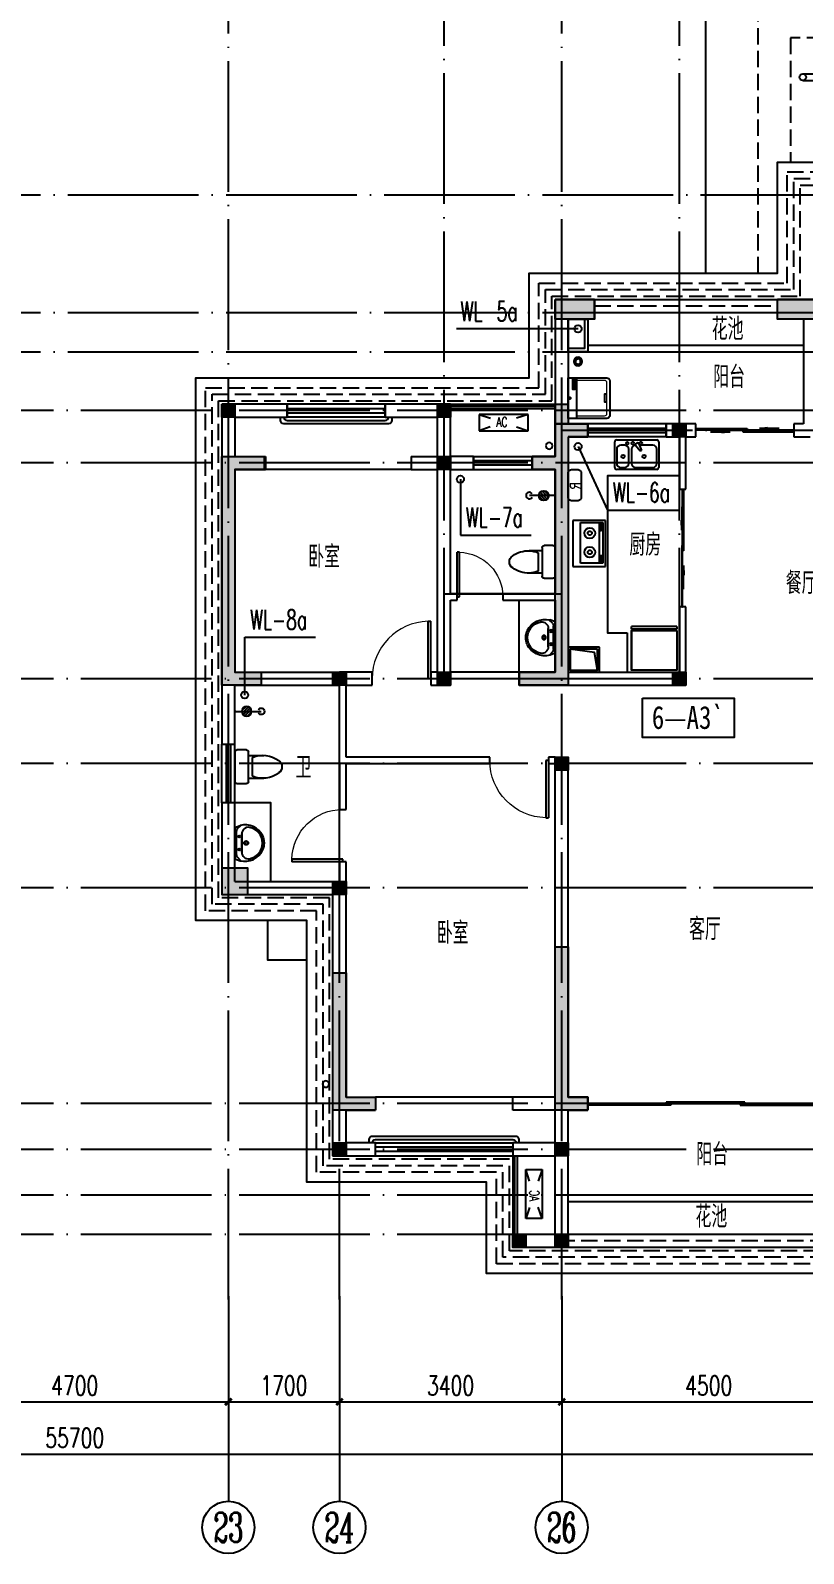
# Model space of a CAD drawing. Extents: x -287580 to -53108, y -522338 to -82629.
# Drawn here: x -227036 to -215209, y -416465 to -393171 of the extents above; entities that cross this region are included whole.
import ezdxf
from ezdxf.enums import TextEntityAlignment as Align

# ---------------------------------------------------------------- set-up
doc = ezdxf.new("R2010")
doc.units = 0
doc.header["$LTSCALE"] = 1000
doc.header["$MEASUREMENT"] = 0
doc.linetypes.add('DASH', pattern=[0.35, 0.25, -0.1])
doc.linetypes.add('DOTE', pattern=[2.42, 2, -0.2, 0.02, -0.2])
for name, color, linetype in [('AXIS', 3, 'Continuous'), ('AXIS_TEXT', 7, 'Continuous'), ('DIM_污水', 3, 'Continuous'), ('DOTE', 99, 'Continuous'), ('EQUIP_地漏', 7, 'Continuous'), ('kan', 146, 'Continuous'), ('KTIAO', 124, 'Continuous'), ('PUB_TEXT', 7, 'Continuous'), ('VPIPE-污水', 2, 'Continuous'), ('WALL', 9, 'Continuous'), ('WINDOW', 99, 'Continuous'), ('填充', 8, 'Continuous'), ('家具', 187, 'Continuous'), ('屋面', 139, 'Continuous'), ('平面看线', 144, 'Continuous'), ('文字2', 7, 'Continuous'), ('栏杆', 169, 'Continuous'), ('给排水标注', 4, 'Continuous'), ('表格', 157, 'Continuous'), ('面层', 215, 'Continuous')]:
    doc.layers.add(name, color=color, linetype=linetype)
doc.layers.add('RENDERING', color=125, linetype='Continuous', lineweight=13)
doc.layers.add('洁、厨具', color=8, linetype='Continuous', lineweight=9)
doc.styles.add('-宋体', font='', dxfattribs={"width": 0.8})
doc.styles.add('_ROMANC', font='romanc__.ttf', dxfattribs={"width": 0.700005})
doc.styles.add('_SIMPLEX', font='SIMPLEX.shx', dxfattribs={"width": 0.75})
doc.styles.add('_TCH_AXIS', font='COMPLEX', dxfattribs={"bigfont": 'GBCBIG'})
doc.styles.add('_TCH_DIM_T3', font='SIMPLEX', dxfattribs={"width": 0.705882, "bigfont": 'GBCBIG'})
doc.styles.add('_TWT_SERIAL', font='COMPLEX', dxfattribs={"width": 0.8, "height": 3, "bigfont": 'HZTXT'})
doc.styles.add('COMPLEX', font='COMPLEX')
doc.styles.add('DIM_FONT', font='simplex_.ttf', dxfattribs={"width": 0.7, "bigfont": 'GBCBIG'})
doc.styles.get("Standard").update_dxf_attribs({"font": 'gbenor.shx', "bigfont": 'gbcbig.shx'})
doc.styles.get('-宋体').set_extended_font_data('SimSun')
doc.dimstyles.new('_TCH_ARCH&&100', dxfattribs={"dimtxt": 297.5, "dimasz": 100, "dimexe": 250, "dimexo": 300, "dimgap": 100, "dimtad": 1, "dimdec": 0, "dimzin": 0, "dimdsep": 46, "dimtxsty": '_TCH_DIM_T3', "dimblk": 'ARCHTICK', "dimcen": 0.09, "dimclrt": 7, "dimazin": 2, "dimtfac": 1, "dimtdec": 0, "dimtix": 1, "dimtmove": 2, "dimatfit": 3, "dimfxl": 0, "dimtolj": 1, "dimtzin": 0, "dimarcsym": 0})

# ---------------------------------------------------------------- blocks, each defined once
blk = doc.blocks.new('$TwtSys$00000327')
for p, q in [((-94, -9, 0), (9, 94, 0)), ((-9, -94, 0), (94, 9, 0)), ((12, 55, 0), (42, 84, 0)), ((40, 40, 0), (66, 66, 0)), ((55, 12, 0), (84, 42, 0)), ((-84, -42, 0), (-55, -12, 0)), ((-66, -66, 0), (-40, -40, 0)), ((-42, -84, 0), (-12, -55, 0))]:
    blk.add_line(p, q)
for radius in [94, 56.4]:
    blk.add_circle((0, 0, 0), radius)
blk = doc.blocks.new('aaaaaaffffffeeeee')
at = {"layer": 'DIM_污水'}
for p, q in [((-219065, -361662), (-220517, -361662)), ((-218659, -361662), (-219065, -361662)), ((-218659, -363462), (-218209, -364434, 0)), ((-220459, -363962), (-220459, -364816)), ((-218209, -364434, 0), (-217124, -364434, 0)), ((-220459, -364816), (-219374, -364816)), ((-223759, -367262), (-223759, -366379)), ((-223759, -366379), (-222674, -366379))]:
    blk.add_line(p, q, dxfattribs=at)
at = {"layer": 'VPIPE-污水'}
for centre in [(-218659, -361662), (-218659, -363462), (-220459, -363962), (-223759, -367262)]:
    blk.add_circle(centre, 55, dxfattribs=at)
at = {"layer": 'EQUIP_地漏', "xscale": 0.7, "yscale": -0.7, "zscale": 0.7, "rotation": 180}
blk.add_blockref('$TwtSys$00000327', (-218659, -362162), dxfattribs=at)
at = {"layer": 'DIM_污水', "color": 7, "style": '_TWT_SERIAL', "width": 0.64}
for s, p in [('WL-5a', (-220457, -361542)), ('WL-6a', (-218126, -364314, 0)), ('WL-7a', (-220376, -364696)), ('WL-8a', (-223676, -366259))]:
    blk.add_text(s, height=300, dxfattribs=at).set_placement(p)
blk = doc.blocks.new('ASDGFSDFGGDF')
at = {"layer": '家具'}
for p, q in [((695, -609), (695, 0)), ((695, -609), (695, 0)), ((0, -670), (0, -629)), ((0, -629), (28, -629)), ((0, -670), (695, -670)), ((28, -629), (28, -609)), ((695, -609), (666, -609)), ((666, -609), (666, -629)), ((666, -629), (695, -629)), ((695, -629), (695, -670))]:
    blk.add_line(p, q, dxfattribs=at)
for points in [[(0, -609), (0, 0), (695, 0), (695, -609)], [(666, -609), (28, -609), (28, -629), (666, -629)]]:
    blk.add_lwpolyline(points, close=True, dxfattribs=at)
blk = doc.blocks.new('sdfdsfgf')
at = {"layer": '家具'}
for points in [[(1414289, 21341), (1413809, 21341), (1413809, 20961), (1414289, 20961), (1414289, 21341)], [(1414259, 20991), (1414211, 21259), (1413839, 21311)]]:
    blk.add_lwpolyline(points, dxfattribs=at)
blk.add_lwpolyline([(1414259, 21311), (1413839, 21311), (1413839, 20991), (1414259, 20991)], close=True, dxfattribs=at)
blk = doc.blocks.new('A$C685A49D5')
at = {"layer": '家具'}
for p, q in [((0, 31), (0, 419)), ((31, 450), (644, 450)), ((31, 307), (31, 92)), ((153, 368), (92, 368)), ((215, 92), (215, 307)), ((256, 307), (256, 92)), ((390, 277), (320, 363)), ((340, 402), (325, 393)), ((369, 391), (408, 287)), ((583, 368), (377, 368)), ((408, 287), (390, 277)), ((644, 92), (644, 307)), ((675, 419), (675, 31)), ((644, 0), (31, 0)), ((92, 31), (153, 31)), ((317, 31), (583, 31))]:
    blk.add_line(p, q, dxfattribs=at)
for centre, radius in [((194, 399), 20.5), ((276, 399), 20.5), ((399, 399), 20.5), ((128, 199), 25.6), ((450, 199), 25.6)]:
    blk.add_circle(centre, radius, dxfattribs=at)
for centre, radius, start, end in [((31, 419), 30.7, 90, 180), ((92, 307), 61.4, 90, 180), ((153, 307), 61.4, 0, 90), ((317, 307), 61.4, 90, 180), ((335, 376), 20.5, 120, 219.4623), ((350, 384), 20.5, 20.5377, 120), ((583, 307), 61.4, 0, 90), ((644, 419), 30.7, 0, 90), ((31, 31), 30.7, 180, 270), ((92, 92), 61.4, 180, 270), ((153, 92), 61.4, 270, 0), ((317, 92), 61.4, 180, 270), ((583, 92), 61.4, 270, 0), ((644, 31), 30.7, 270, 0)]:
    blk.add_arc(centre, radius, start, end, dxfattribs=at)
at = {"layer": '家具', "style": 'DIM_FONT', "width": 0.8, "flags": 9}
for tag in ['YSIZE', 'XSIZE']:
    blk.add_attdef(tag, (338, 450), '', height=0.5, rotation=270, dxfattribs=at)
blk = doc.blocks.new('$plan$00001601')
at = {"layer": '家具'}
for p, q in [((-350, 16), (350, 16)), ((-350, -484), (-350, 16)), ((350, 16), (350, -484)), ((-323, -98), (-323, -440)), ((299, -98), (-323, -98)), ((299, -440), (299, -98)), ((-323, -384), (299, -384)), ((-323, -440), (299, -440)), ((-291, -407), (-291, -418)), ((-216, -416), (-280, -416)), ((-280, -416), (-280, -433)), ((-280, -433), (-216, -433)), ((-216, -433), (-216, -416)), ((-199, -408), (-199, -418)), ((182, -407), (182, -418)), ((193, -416), (193, -433)), ((257, -416), (193, -416)), ((193, -433), (257, -433)), ((257, -433), (257, -416)), ((274, -408), (274, -418)), ((350, -484), (-350, -484))]:
    blk.add_line(p, q, dxfattribs=at)
for points in [[(-199, -408, 0.259034), (-201, -404, 0.076276), (-213, -399, 0.036515), (-226, -397, 0.026615), (-245, -396, 0.026615), (-264, -397, 0.036515), (-277, -399, 0.076276), (-289, -404, 0.259034), (-291, -408, 0.078462), (-291, -409, 0.056762)], [(-199, -418, 0.259034), (-201, -415, 0.076276), (-213, -410, 0.036515), (-226, -407, 0.026615), (-245, -406, 0.026615), (-264, -407, 0.036515), (-277, -410, 0.076276), (-289, -415, 0.259034), (-291, -418, 0.259034), (-289, -422, 0.056762), (-280, -426, 0.036515)], [(-216, -427, 0.008736), (-213, -427, 0.076276), (-201, -422, 0.259034), (-199, -418, 0.259034)], [(274, -408, 0.259034), (272, -404, 0.076276), (260, -399, 0.036515), (247, -397, 0.026615), (228, -396, 0.026615), (209, -397, 0.036515), (196, -399, 0.076276), (184, -404, 0.259034), (182, -408, 0.078462), (182, -409, 0.056762)], [(274, -418, 0.259034), (272, -415, 0.076276), (260, -410, 0.036515), (247, -407, 0.026615), (228, -406, 0.026615), (209, -407, 0.036515), (196, -410, 0.076276), (184, -415, 0.259034), (182, -418, 0.259034), (184, -422, 0.056762), (193, -426, 0.036515)], [(257, -427, 0.008736), (260, -427, 0.076276), (272, -422, 0.259034), (274, -418, 0.259034)]]:
    blk.add_lwpolyline(points, format="xyb", dxfattribs=at)
for centre, radius, start, end in [((-158, -243), 82.5, 0.964, 0), ((-158, -243), 31.6, 0.6532, 0), ((134, -243), 82.5, 180, 179.036), ((134, -243), 31.6, 180, 179.3468)]:
    blk.add_arc(centre, radius, start, end, dxfattribs=at)
blk = doc.blocks.new('A$C3451006C')
blk.add_lwpolyline([(-50, 330), (-50, -30, 0.414214), (10, -90), (90, -90, 0.414214), (150, -30), (150, 330, 0.414214), (90, 390), (10, 390, 0.414214)], format="xyb", close=True)
at = {"style": '_SIMPLEX', "width": 0.8}
blk.add_text('R', height=150, rotation=270, dxfattribs=at).set_placement((-32, 144), align=Align.CENTER)
blk = doc.blocks.new('$plan$00001623')
at = {"layer": '家具', "linetype": 'Continuous'}
blk.add_line((-341, -145), (342, -145), dxfattribs=at)
at = {"layer": '家具'}
blk.add_lwpolyline([(295, -706), (-295, -706, -0.414214), (-345, -656), (-345, 0), (345, 0), (345, -656, -0.414214)], format="xyb", close=True, dxfattribs=at)
at = {"layer": '家具', "lineweight": 13}
blk.add_lwpolyline([(307, -145), (307, -611, -0.414214), (267, -651), (-267, -651, -0.414214), (-307, -611), (-307, -145)], format="xyb", dxfattribs=at)
at = {"layer": '家具'}
for points in [[(323, -72), (152, -72), (152, -120), (323, -120)], [(163, -86), (177, -86), (177, -99), (163, -99)], [(189, -86), (202, -86), (202, -99), (189, -99)], [(213, -86), (227, -86), (227, -99), (213, -99)], [(239, -86), (253, -86), (253, -99), (239, -99)], [(281, -110), (309, -110), (309, -80), (281, -80)]]:
    blk.add_lwpolyline(points, close=True, dxfattribs=at)
blk.add_lwpolyline([(-71, -651), (-71, -623), (0, -623), (71, -623), (71, -651)], dxfattribs=at)
blk.add_circle((0, -25), 16, dxfattribs=at)
blk = doc.blocks.new('90304092557924')
at = {"layer": 'KTIAO', "color": 99}
for p, q in [((-375, 125), (-198, 66)), ((-375, 125), (-375, -125)), ((375, 125), (-375, 125)), ((375, 125), (198, 66)), ((375, -125), (375, 125)), ((-203, -68), (-375, -125)), ((-375, -125), (375, -125)), ((200, -67), (375, -125))]:
    blk.add_line(p, q, dxfattribs=at)
at = {"layer": 'KTIAO', "color": 99, "style": '_ROMANC', "width": 0.7}
blk.add_text('AC', height=148.6, dxfattribs=at).set_placement((-113, -66))
at = {"layer": 'KTIAO', "color": 99, "style": 'DIM_FONT', "oblique": 0, "width": 0.6, "flags": 9}
for tag in ['XSIZE', 'YSIZE']:
    blk.add_attdef(tag, (-375, -125), '', height=0.5, dxfattribs=at)
blk = doc.blocks.new('M_E6')
for p, q in [((-240, 0), (-270, -79)), ((240, 0), (-240, 0)), ((-237, 0), (239, 0)), ((240, 0), (270, -79)), ((-213, -36), (-271, -91)), ((-179, -23), (181, -23)), ((141, -105), (-141, -105)), ((-141, -105), (141, -105)), ((217, -37), (274, -95))]:
    blk.add_line(p, q)
for centre, radius in [((-99, -65), 16.3), ((2, -172), 31.6), ((2, -172), 23), ((101, -65), 16.3)]:
    blk.add_circle(centre, radius)
for centre, radius, start, end in [((28, -152), 307, 166.1751, 244.7296), ((-141, -205), 100, 90, 190.5602), ((0, -179), 243, 190.5602, 349.4398), ((-179, -73), 50, 90, 133.181), ((-28, -152), 307, 297.0639, 13.8249), ((141, -205), 100, 349.4398, 90), ((181, -73), 50, 44.5607, 90), ((0, -201), 250, 245.8071, 296.4628), ((28, -152), 307, 266.589, 266.5936)]:
    blk.add_arc(centre, radius, start, end)
at = {"width": 0.8, "flags": 9}
for tag in ['XSIZE', 'YSIZE']:
    blk.add_attdef(tag, (0, 0), '', height=0.5, dxfattribs=at)
blk = doc.blocks.new('1')
for p, q in [((-550, -239), (-550, 201)), ((-520, 231), (-380, 231)), ((-350, 201), (-350, 151)), ((-350, 151), (-350, -189)), ((-350, 151), (-154, 151)), ((-289, 121), (-289, -159)), ((-154, -189), (-350, -189)), ((-350, -189), (-350, -239)), ((-380, -269), (-520, -269))]:
    blk.add_line(p, q)
for centre, radius, start, end in [((-520, 201), 30, 90, 180), ((-380, 201), 30, 360, 90), ((-137, -247), 398, 92.544, 112.5495), ((-137, -247), 398, 53.3619, 92.544), ((40, -19), 110, 303.4509, 56.5491), ((-137, 208), 398, 247.4505, 267.456), ((-137, 208), 398, 267.456, 306.6381), ((-520, -239), 30, 180, 270), ((-380, -239), 30, 270, 360)]:
    blk.add_arc(centre, radius, start, end)
blk = doc.blocks.new('A$C6A1B0631')
at = {"layer": '家具'}
for p, q in [((30, 697), (470, 697)), ((0, 527), (0, 667)), ((470, 497), (30, 497)), ((80, 497), (80, 267)), ((420, 497), (420, 267)), ((500, 667), (500, 527)), ((390, 437), (110, 437))]:
    blk.add_line(p, q, dxfattribs=at)
for centre, radius, start, end in [((30, 667), 30, 90, 180), ((470, 667), 30, 0, 90), ((30, 527), 30, 180, 270), ((470, 527), 30, 270, 0), ((477, 284), 398, 157.4505, 216.6381), ((23, 284), 398, 323.3619, 22.5495), ((250, 108), 110, 213.4509, 326.5491)]:
    blk.add_arc(centre, radius, start, end, dxfattribs=at)
blk = doc.blocks.new('$lvtry$00000168')
at = {"color": 0}
blk.add_line((0, 0), (0, -395), dxfattribs=at)
blk.add_arc((0, -395), 50, 121.0332, 58.9668, dxfattribs=at)
for p in [(0, 0), (0, -223)]:
    blk.add_point(p, dxfattribs=at)
blk = doc.blocks.new('$lvtry$00000171')
for p, q in [((-74, 11), (-11, 74)), ((-70, -27), (27, 70)), ((-53, -53), (53, 53)), ((-27, -70), (70, 27)), ((11, -74), (74, -11))]:
    blk.add_line(p, q)
blk.add_circle((0, 0), 75)
blk.add_point((0, 0))
blk = doc.blocks.new('A$C6BE329BC')
at = {"layer": '家具', "rotation": 180}
blk.add_blockref('$lvtry$00000171', (75, 271), dxfattribs=at)
at = {"layer": '家具'}
blk.add_blockref('$lvtry$00000168', (75, 445), dxfattribs=at)
blk = doc.blocks.new('TRHH')
at = {"color": 6}
for centre in [(-233616, -461390), (-230201, -471151)]:
    blk.add_circle(centre, 50, dxfattribs=at)
blk = doc.blocks.new('A$C4E4A79F1')
at = {"color": 6}
for points in [[(0, 350), (0, 0)], [(100, 350), (100, 0)]]:
    blk.add_lwpolyline(points, dxfattribs=at)
blk.add_circle((50, 350), 50, dxfattribs=at)
blk = doc.blocks.new('A$C323E2525')
at = {"layer": '填充'}
for points in [[(5100, 14500), (5700, 14500), (5700, 14200), (5100, 14200)], [(8500, 14500), (9100, 14500), (9100, 14200), (8500, 14200)], [(0, 12900), (200, 12900), (200, 12700), (0, 12700)], [(3300, 12900), (3500, 12900), (3500, 12700), (3300, 12700)], [(5100, 12900), (5300, 12900), (5300, 12600), (5100, 12600)], [(6900, 12600), (7100, 12600), (7100, 12400), (6900, 12400)], [(3300, 12100), (3500, 12100), (3500, 11900), (3300, 11900)], [(1700, 8800), (1900, 8800), (1900, 8600), (1700, 8600)], [(3300, 8800), (3500, 8800), (3500, 8600), (3300, 8600)], [(6900, 8800), (7100, 8800), (7100, 8600), (6900, 8600)], [(5100, 7500), (5300, 7500), (5300, 7300), (5100, 7300)], [(1700, 5600), (1900, 5600), (1900, 5400), (1700, 5400)], [(1700, 1600), (1900, 1600), (1900, 1400), (1700, 1400)], [(5100, 1600), (5300, 1600), (5300, 1400), (5100, 1400)], [(4450, 200), (4650, 200), (4650, 0), (4450, 0)], [(5100, 200), (5300, 200), (5300, 0), (5100, 0)]]:
    blk.add_hatch(color=256, dxfattribs=at).paths.add_polyline_path(points)
at = {"color": 6}
for points in [[(5100, 14500), (5700, 14500), (5700, 14200), (5100, 14200)], [(8500, 14500), (9100, 14500), (9100, 14200), (8500, 14200)], [(0, 12900), (200, 12900), (200, 12700), (0, 12700)], [(3300, 12900), (3500, 12900), (3500, 12700), (3300, 12700)], [(5100, 12900), (5300, 12900), (5300, 12600), (5100, 12600)], [(6900, 12600), (7100, 12600), (7100, 12400), (6900, 12400)], [(3300, 12100), (3500, 12100), (3500, 11900), (3300, 11900)], [(1700, 8800), (1900, 8800), (1900, 8600), (1700, 8600)], [(3300, 8800), (3500, 8800), (3500, 8600), (3300, 8600)], [(6900, 8800), (7100, 8800), (7100, 8600), (6900, 8600)], [(5100, 7500), (5300, 7500), (5300, 7300), (5100, 7300)], [(1700, 5600), (1900, 5600), (1900, 5400), (1700, 5400)], [(1700, 1600), (1900, 1600), (1900, 1400), (1700, 1400)], [(5100, 1600), (5300, 1600), (5300, 1400), (5100, 1400)], [(4450, 200), (4650, 200), (4650, 0), (4450, 0)], [(5100, 200), (5300, 200), (5300, 0), (5100, 0)]]:
    blk.add_lwpolyline(points, close=True, dxfattribs=at)
blk = doc.blocks.new('A$C17F555B1')
at = {"layer": '填充'}
h = blk.add_hatch(color=256, dxfattribs=at)
h.dxf.hatch_style = 1
h.paths.add_polyline_path([(55300, 3700), (55300, 3300), (55700, 3300), (55700, 3700)])
h.paths.add_polyline_path([(30100, 3700), (30100, 3300), (30500, 3300), (30500, 3700)])
h.paths.add_polyline_path([(25600, 3300), (25600, 3700), (25200, 3700), (25200, 3300)])
h.paths.add_polyline_path([(400, 3300), (400, 3700), (0, 3700), (0, 3300)])
h.paths.add_polyline_path([(45350, 10300), (45350, 8200), (45150, 8200), (45150, 10500), (45700, 10500), (45700, 10300)])
h.paths.add_polyline_path([(10550, 10500), (10550, 8200), (10350, 8200), (10350, 10300), (10000, 10300), (10000, 10500)])
h.paths.add_polyline_path([(5600, 0), (5100, 0), (5100, 2500), (5300, 2500), (5300, 200), (5600, 200)])
h.paths.add_polyline_path([(20500, 0), (20000, 0), (20000, 200), (20300, 200), (20300, 2500), (20500, 2500)])
h.paths.add_polyline_path([(35700, 0), (35200, 0), (35200, 2500), (35400, 2500), (35400, 200), (35700, 200)])
h.paths.add_polyline_path([(50600, 0), (50100, 0), (50100, 200), (50400, 200), (50400, 2500), (50600, 2500)])
h.paths.add_polyline_path([(54000, 0), (53350, 0), (53350, 200), (53800, 200), (53800, 2100), (54000, 2100)])
h.paths.add_polyline_path([(32450, 0), (31800, 0), (31800, 2100), (32000, 2100), (32000, 200), (32450, 200)])
h.paths.add_polyline_path([(23900, 0), (23250, 0), (23250, 200), (23700, 200), (23700, 2100), (23900, 2100)])
h.paths.add_polyline_path([(2350, 0), (1700, 0), (1700, 2100), (1900, 2100), (1900, 200), (2350, 200)])
h.paths.add_polyline_path([(50600, 9800), (50600, 6700), (51150, 6700), (51150, 6500), (50400, 6500), (50400, 9800), (50400, 10300), (50100, 10300), (50100, 10500), (50600, 10500), (50600, 10000), (50950, 10000), (50950, 9800)])
h.paths.add_polyline_path([(35400, 10300), (35400, 9800), (35400, 6500), (34650, 6500), (34650, 6700), (35200, 6700), (35200, 9800), (34850, 9800), (34850, 10000), (35200, 10000), (35200, 10500), (35700, 10500), (35700, 10300)])
h.paths.add_polyline_path([(20500, 10500), (20500, 10000), (20850, 10000), (20850, 9800), (20500, 9800), (20500, 6700), (21050, 6700), (21050, 6500), (20300, 6500), (20300, 9800), (20300, 10300), (20000, 10300), (20000, 10500)])
h.paths.add_polyline_path([(5300, 9800), (5300, 6500), (4550, 6500), (4550, 6700), (5100, 6700), (5100, 9800), (4750, 9800), (4750, 10000), (5100, 10000), (5100, 10500), (5600, 10500), (5600, 10300), (5300, 10300)])
h.paths.add_polyline_path([(15050, 10300), (13250, 10300), (13250, 8900), (13050, 8900), (13050, 10500), (15250, 10500), (15250, 9900), (15050, 9900)])
h.paths.add_polyline_path([(40650, 10300), (40650, 9900), (40450, 9900), (40450, 10500), (42650, 10500), (42650, 8900), (42450, 8900), (42450, 10300)])
h.paths.add_polyline_path([(39900, 1900), (39900, 1000), (40400, 1000), (40400, 800), (39900, 800), (39900, 0), (39300, 0), (39300, 200), (39700, 200), (39700, 1000), (39700, 1900)])
h.paths.add_polyline_path([(46100, 1900), (46100, 1000), (46100, 200), (46500, 200), (46500, 0), (45900, 0), (45900, 800), (45400, 800), (45400, 1000), (45900, 1000), (45900, 1900)])
h.paths.add_polyline_path([(40650, 5400), (40650, 5100), (41300, 5100), (41300, 4100), (41100, 4100), (41100, 4900), (40450, 4900), (39900, 4900), (39900, 4800), (39700, 4800), (39700, 5100), (40450, 5100), (40450, 5400)])
h.paths.add_polyline_path([(45350, 5400), (45350, 5100), (46100, 5100), (46100, 4800), (45900, 4800), (45900, 4900), (45350, 4900), (44700, 4900), (44700, 4100), (44500, 4100), (44500, 5100), (45150, 5100), (45150, 5400)])
h.paths.add_polyline_path([(30750, 9800), (30300, 9800), (30300, 6700), (30700, 6700), (30700, 6500), (30100, 6500), (30100, 10000), (30750, 10000)])
h.paths.add_polyline_path([(55700, 10000), (55700, 6500), (55100, 6500), (55100, 6700), (55500, 6700), (55500, 9800), (55050, 9800), (55050, 10000)])
h.paths.add_polyline_path([(16000, 1900), (16000, 1000), (16000, 200), (16400, 200), (16400, 0), (15800, 0), (15800, 800), (15300, 800), (15300, 1000), (15800, 1000), (15800, 1900)])
h.paths.add_polyline_path([(9800, 1900), (9800, 1000), (10300, 1000), (10300, 800), (9800, 800), (9800, 0), (9200, 0), (9200, 200), (9600, 200), (9600, 1000), (9600, 1900)])
h.paths.add_polyline_path([(15250, 5400), (15250, 5100), (16000, 5100), (16000, 4800), (15800, 4800), (15800, 4900), (15250, 4900), (14600, 4900), (14600, 4100), (14400, 4100), (14400, 5100), (15050, 5100), (15050, 5400)])
h.paths.add_polyline_path([(10550, 5400), (10550, 5100), (11200, 5100), (11200, 4100), (11000, 4100), (11000, 4900), (10350, 4900), (9800, 4900), (9800, 4800), (9600, 4800), (9600, 5100), (10350, 5100), (10350, 5400)])
h.paths.add_polyline_path([(25400, 9800), (24950, 9800), (24950, 10000), (25600, 10000), (25600, 6500), (25000, 6500), (25000, 6700), (25400, 6700)])
h.paths.add_polyline_path([(200, 9800), (200, 6700), (600, 6700), (600, 6500), (0, 6500), (0, 10000), (650, 10000), (650, 9800)])
at = {"color": 3}
for points in [[(35400, 10300), (35400, 9800), (35400, 6500), (34650, 6500), (34650, 6700), (35200, 6700), (35200, 9800), (34850, 9800), (34850, 10000), (35200, 10000), (35200, 10500), (35700, 10500), (35700, 10300)], [(30750, 9800), (30300, 9800), (30300, 6700), (30700, 6700), (30700, 6500), (30100, 6500), (30100, 10000), (30750, 10000)], [(30100, 3700), (30100, 3300), (30500, 3300), (30500, 3700)], [(35700, 0), (35200, 0), (35200, 2500), (35400, 2500), (35400, 200), (35700, 200)], [(32450, 0), (31800, 0), (31800, 2100), (32000, 2100), (32000, 200), (32450, 200)]]:
    blk.add_lwpolyline(points, close=True, dxfattribs=at)
blk = doc.blocks.new('_ArchTick')
at = {"color": 0, "linetype": 'ByBlock', "const_width": 0.4}
blk.add_lwpolyline([(-0.5, -0.5), (0.5, 0.5)], dxfattribs=at)
blk = doc.blocks.new('*D380')
at = {"layer": 'AXIS', "color": 0, "lineweight": -2}
for p, q in [((-228709, -412527), (-228709, -414395)), ((-224009, -412527), (-224009, -414395)), ((-228709, -414145), (-224009, -414145))]:
    blk.add_line(p, q, dxfattribs=at)
at = {"layer": 'Defpoints', "color": 0}
for p in [(-228709, -412227), (-224009, -412227), (-224009, -414145)]:
    blk.add_point(p, dxfattribs=at)
at = {"layer": 'AXIS', "color": 0, "lineweight": -2, "xscale": 100, "yscale": 100, "zscale": 100, "rotation": 180}
blk.add_blockref('_ArchTick', (-228709, -414145), dxfattribs=at)
at = {"layer": 'AXIS', "color": 0, "lineweight": -2, "xscale": 100, "yscale": 100, "zscale": 100}
blk.add_blockref('_ArchTick', (-224009, -414145), dxfattribs=at)
at = {"layer": 'AXIS', "color": 7, "insert": (-226359, -413896), "char_height": 297.5, "attachment_point": 5, "style": '_TCH_DIM_T3'}
blk.add_mtext('\\A1;4700', dxfattribs=at)
blk = doc.blocks.new('*D381')
at = {"layer": 'AXIS', "color": 0, "lineweight": -2}
for p, q in [((-224009, -412527), (-224009, -414395)), ((-222309, -412527), (-222309, -414395)), ((-224009, -414145), (-222309, -414145))]:
    blk.add_line(p, q, dxfattribs=at)
at = {"layer": 'Defpoints', "color": 0}
for p in [(-224009, -412227), (-222309, -412227), (-222309, -414145)]:
    blk.add_point(p, dxfattribs=at)
at = {"layer": 'AXIS', "color": 0, "lineweight": -2, "xscale": 100, "yscale": 100, "zscale": 100, "rotation": 180}
blk.add_blockref('_ArchTick', (-224009, -414145), dxfattribs=at)
at = {"layer": 'AXIS', "color": 0, "lineweight": -2, "xscale": 100, "yscale": 100, "zscale": 100}
blk.add_blockref('_ArchTick', (-222309, -414145), dxfattribs=at)
at = {"layer": 'AXIS', "color": 7, "insert": (-223159, -413896), "char_height": 297.5, "attachment_point": 5, "style": '_TCH_DIM_T3'}
blk.add_mtext('\\A1;1700', dxfattribs=at)
blk = doc.blocks.new('*D382')
at = {"layer": 'AXIS', "color": 0, "lineweight": -2}
for p, q in [((-222309, -412527), (-222309, -414395)), ((-218909, -412527), (-218909, -414395)), ((-222309, -414145), (-218909, -414145))]:
    blk.add_line(p, q, dxfattribs=at)
at = {"layer": 'Defpoints', "color": 0}
for p in [(-222309, -412227), (-218909, -412227), (-218909, -414145)]:
    blk.add_point(p, dxfattribs=at)
at = {"layer": 'AXIS', "color": 0, "lineweight": -2, "xscale": 100, "yscale": 100, "zscale": 100, "rotation": 180}
blk.add_blockref('_ArchTick', (-222309, -414145), dxfattribs=at)
at = {"layer": 'AXIS', "color": 0, "lineweight": -2, "xscale": 100, "yscale": 100, "zscale": 100}
blk.add_blockref('_ArchTick', (-218909, -414145), dxfattribs=at)
at = {"layer": 'AXIS', "color": 7, "insert": (-220609, -413896), "char_height": 297.5, "attachment_point": 5, "style": '_TCH_DIM_T3'}
blk.add_mtext('\\A1;3400', dxfattribs=at)
blk = doc.blocks.new('*D383')
at = {"layer": 'AXIS', "color": 0, "lineweight": -2}
for p, q in [((-218909, -412527), (-218909, -414395)), ((-214409, -412527), (-214409, -414395)), ((-218909, -414145), (-214409, -414145))]:
    blk.add_line(p, q, dxfattribs=at)
at = {"layer": 'Defpoints', "color": 0}
for p in [(-218909, -412227), (-214409, -412227), (-214409, -414145)]:
    blk.add_point(p, dxfattribs=at)
at = {"layer": 'AXIS', "color": 0, "lineweight": -2, "xscale": 100, "yscale": 100, "zscale": 100, "rotation": 180}
blk.add_blockref('_ArchTick', (-218909, -414145), dxfattribs=at)
at = {"layer": 'AXIS', "color": 0, "lineweight": -2, "xscale": 100, "yscale": 100, "zscale": 100}
blk.add_blockref('_ArchTick', (-214409, -414145), dxfattribs=at)
at = {"layer": 'AXIS', "color": 7, "insert": (-216659, -413896), "char_height": 297.5, "attachment_point": 5, "style": '_TCH_DIM_T3'}
blk.add_mtext('\\A1;4500', dxfattribs=at)
blk = doc.blocks.new('*D390')
at = {"layer": 'AXIS', "color": 0, "lineweight": -2}
for p, q in [((-254209, -412527), (-254209, -415195)), ((-198509, -412527), (-198509, -415195)), ((-254209, -414945), (-198509, -414945))]:
    blk.add_line(p, q, dxfattribs=at)
at = {"layer": 'Defpoints', "color": 0}
for p in [(-254209, -412227), (-198509, -412227), (-198509, -414945)]:
    blk.add_point(p, dxfattribs=at)
at = {"layer": 'AXIS', "color": 0, "lineweight": -2, "xscale": 100, "yscale": 100, "zscale": 100, "rotation": 180}
blk.add_blockref('_ArchTick', (-254209, -414945), dxfattribs=at)
at = {"layer": 'AXIS', "color": 0, "lineweight": -2, "xscale": 100, "yscale": 100, "zscale": 100}
blk.add_blockref('_ArchTick', (-198509, -414945), dxfattribs=at)
at = {"layer": 'AXIS', "color": 7, "insert": (-226359, -414696), "char_height": 297.5, "attachment_point": 5, "style": '_TCH_DIM_T3'}
blk.add_mtext('\\A1;55700', dxfattribs=at)
blk = doc.blocks.new('$DorLib2D$00000132')
at = {"color": 0, "linetype": 'Continuous'}
for p, q in [((-0.5, 0.1042), (-0.5, 0)), ((-0.1467, 0.1042), (-0.5, 0.1042)), ((-0.1467, 0), (-0.1467, 0.1042)), ((0.1467, 0.1042), (0.5, 0.1042)), ((0.1467, 0), (0.1467, 0.1042)), ((0.5, 0.1042), (0.5, 0)), ((-0.5, 0), (-0.1467, 0)), ((-0.1667, 0), (0.1667, 0)), ((-0.1667, -0.1042), (-0.1667, 0)), ((0.5, 0), (0.1467, 0)), ((0.1667, 0), (0.1667, -0.1042)), ((0.1667, -0.1042), (-0.1667, -0.1042))]:
    blk.add_line(p, q, dxfattribs=at)
blk = doc.blocks.new('$DorLib2D$00000001')
for p, q in [((0.45, 0.975), (0.5, 0.975)), ((0.45, 0), (0.45, 0.975)), ((0.5, 0), (0.5, 0.975)), ((0.5, 0), (0.45, 0))]:
    blk.add_line(p, q)
at = {"lineweight": 13}
blk.add_arc((0.475, 0), 0.975, 91.4693, 180, dxfattribs=at)
blk = doc.blocks.new('$DorLib2D$00000131')
at = {"color": 0, "linetype": 'Continuous'}
for p, q in [((0.15, 0.125), (0.232, 0.197)), ((0.232, 0.197), (0.232, 0.125)), ((-0.5, 0.125), (-0.5, 0)), ((0.019, 0.125), (-0.5, 0.125)), ((-0.5, 0), (0.019, 0)), ((-0.024, 0), (0.5, 0)), ((-0.024, -0.125), (-0.024, 0)), ((0.019, 0), (0.019, 0.125)), ((0.35, 0.125), (0.15, 0.125)), ((0.5, 0), (0.5, -0.125)), ((-0.35, -0.125), (-0.15, -0.125)), ((-0.232, -0.197), (-0.232, -0.125)), ((-0.15, -0.125), (-0.232, -0.197)), ((0.5, -0.125), (-0.024, -0.125))]:
    blk.add_line(p, q, dxfattribs=at)
blk = doc.blocks.new('$WINLIB2D$00000001')
at = {"color": 0}
for points in [[(-0.5, 0.5), (-0.5, -0.5)], [(-0.5, 0.5), (0.5, 0.5)], [(0.5, -0.5), (0.5, 0.5)], [(0.5, 0.167), (-0.5, 0.167)], [(0.5, -0.167), (-0.5, -0.167)], [(-0.5, -0.5), (0.5, -0.5)]]:
    blk.add_lwpolyline(points, dxfattribs=at)
blk = doc.blocks.new('_AXISO')
blk.add_circle((0, 0), 0.5)
at = {"layer": 'AXIS_TEXT', "style": 'COMPLEX', "width": 1.041667}
blk.add_attdef('A', text='', height=0.56, dxfattribs=at).set_placement((-0.25, -0.28), (0.25, -0.28), align=Align.FIT)

msp = doc.modelspace()

# ---------------------------------------------------------------- linework, layer by layer
at = {"layer": 'AXIS'}
for p, q in [((-224008.8, -414222.9), (-224008.8, -415665)), ((-222308.8, -414222.9), (-222308.8, -415665)), ((-218908.8, -414222.9), (-218908.8, -415665))]:
    msp.add_line(p, q, dxfattribs=at)
at = {"layer": 'DOTE', "linetype": 'DOTE'}
for p, q in [((-224008.8, -412579), (-224008.8, -391462)), ((-220708.8, -403084.6), (-220708.8, -391462)), ((-218908.8, -412579), (-218908.8, -391462)), ((-217108.8, -403084.6), (-217108.8, -391462)), ((-255504.5, -395684.6), (-197644.8, -395684.6)), ((-255504.5, -397484.6), (-197644.8, -397484.6)), ((-255504.5, -398084.6), (-197644.8, -398084.6)), ((-197644.8, -398984.6), (-233808.8, -398984.6)), ((-218908.8, -399284.6), (-203708.8, -399284.6)), ((-197644.8, -399784.6), (-233808.8, -399784.6)), ((-220708.8, -401784.6), (-218908.8, -401784.6)), ((-197644.8, -403084.6), (-255504.5, -403084.6)), ((-222308.8, -412579), (-222308.8, -403084.6)), ((-197644.8, -404384.6), (-233808.8, -404384.6)), ((-197644.8, -406284.6), (-230408.8, -406284.6)), ((-197644.8, -409584.6), (-255504.5, -409584.6)), ((-197644.8, -410284.6), (-255504.5, -410284.6)), ((-197644.8, -410984.6, 0), (-255504.5, -410984.6, 0)), ((-197644.8, -411584.6, 0), (-255504.5, -411584.6, 0))]:
    msp.add_line(p, q, dxfattribs=at)
at = {"layer": 'kan'}
for p, q in [((-218408.8, -397284.6), (-215608.8, -397284.6)), ((-218408.8, -397484.6), (-215608.8, -397484.6)), ((-219658.8, -410384.6), (-219658.8, -411584.6))]:
    msp.add_line(p, q, dxfattribs=at)
at = {"layer": 'kan', "linetype": 'DASH'}
msp.add_line((-218408.8, -397384.6), (-215608.8, -397384.6), dxfattribs=at)
at = {"layer": 'kan', "color": 124}
for p, q in [((-218808.8, -398084.6), (-215208.8, -398084.6)), ((-218508.8, -397984.6), (-215208.8, -397984.6))]:
    msp.add_line(p, q, dxfattribs=at)
at = {"layer": 'kan'}
for points in [[(-220608.8, -398884.6), (-219008.8, -398884.6)], [(-214508.8, -411584.6), (-218808.8, -411584.6)], [(-214508.8, -411784.6), (-218808.8, -411784.6)]]:
    msp.add_lwpolyline(points, dxfattribs=at)
at = {"layer": 'kan', "color": 124, "elevation": 0}
for points in [[(-214508.8, -410984.6), (-218808.8, -410984.6), (-218808.8, -410984.6)], [(-214508.8, -411084.6), (-218808.8, -411084.6)]]:
    msp.add_lwpolyline(points, dxfattribs=at)
at = {"layer": 'kan', "linetype": 'DASH'}
msp.add_lwpolyline([(-214508.8, -411684.6), (-218808.8, -411684.6)], dxfattribs=at)
at = {"layer": 'WALL'}
for p, q in [((-219008.8, -397284.6), (-219008.8, -399284.6)), ((-218408.8, -397284.6), (-219008.8, -397284.6)), ((-218408.8, -397584.6), (-218408.8, -397284.6)), ((-215008.8, -397284.6), (-215608.8, -397284.6)), ((-215608.8, -397584.6), (-215608.8, -397284.6)), ((-218808.8, -397584.6), (-218808.8, -399184.6)), ((-218408.8, -397584.6), (-218808.8, -397584.6)), ((-215208.8, -397584.6), (-215608.8, -397584.6)), ((-215208.8, -397584.6), (-215208.8, -399184.6)), ((-223108.8, -398884.6), (-224108.8, -398884.6)), ((-224108.8, -398884.6), (-224108.8, -399784.6)), ((-223108.8, -399084.6), (-223108.8, -398884.6)), ((-220608.8, -398884.6), (-221608.8, -398884.6)), ((-221608.8, -398884.6), (-221608.8, -399084.6)), ((-220608.8, -399684.6), (-220608.8, -398884.6)), ((-223908.8, -399084.6), (-223108.8, -399084.6)), ((-223908.8, -399084.6), (-223908.8, -399684.6)), ((-221608.8, -399084.6), (-220808.8, -399084.6)), ((-220808.8, -399684.6), (-220808.8, -399084.6)), ((-218508.8, -399184.6), (-218808.8, -399184.6)), ((-218508.8, -399384.6), (-218508.8, -399184.6)), ((-217108.8, -399184.6), (-217308.8, -399184.6)), ((-217308.8, -399184.6), (-217308.8, -399384.6)), ((-216858.8, -399184.6), (-217108.8, -399184.6)), ((-216858.8, -399384.6), (-216858.8, -399184.6)), ((-215208.8, -399184.6), (-215358.8, -399184.6)), ((-215358.8, -399184.6), (-215358.8, -399384.6)), ((-219008.8, -399284.6), (-219008.8, -399684.6)), ((-218808.8, -399384.6), (-218808.8, -399784.6)), ((-218808.8, -399384.6), (-218508.8, -399384.6)), ((-217308.8, -399384.6), (-217108.8, -399384.6)), ((-217108.8, -399384.6), (-217108.8, -400184.6)), ((-217008.8, -400184.6), (-217008.8, -399384.6)), ((-217008.8, -399384.6), (-216858.8, -399384.6)), ((-215358.8, -399384.6), (-215108.8, -399384.6)), ((-223908.8, -399684.6), (-223439.8, -399684.6)), ((-223439.8, -399684.6), (-223439.8, -399884.6)), ((-221209.8, -399684.6), (-220808.8, -399684.6)), ((-221209.8, -399684.6), (-221209.8, -399884.6)), ((-220258.8, -399684.6), (-220608.8, -399684.6)), ((-220258.8, -399884.6), (-220258.8, -399684.6)), ((-219008.8, -399684.6), (-219358.8, -399684.6)), ((-219358.8, -399684.6), (-219358.8, -399884.6)), ((-224108.8, -399784.6), (-224108.8, -403084.6)), ((-223908.8, -399884.6), (-223439.8, -399884.6)), ((-223908.8, -399884.6), (-223908.8, -402984.6)), ((-221209.8, -399884.6), (-220808.8, -399884.6)), ((-220808.8, -401784.6), (-220808.8, -399884.6)), ((-220608.8, -399884.6), (-220258.8, -399884.6)), ((-220608.8, -401784.6), (-220608.8, -399884.6)), ((-219358.8, -399884.6), (-219008.8, -399884.6)), ((-219008.8, -399884.6), (-219008.8, -401784.6)), ((-218808.8, -399784.6), (-218808.8, -401784.6)), ((-217108.8, -400184.6), (-217008.8, -400184.6)), ((-220808.8, -402984.6), (-220808.8, -401784.6)), ((-220508.8, -401784.6), (-220608.8, -401784.6)), ((-220508.8, -401884.6), (-220508.8, -401784.6)), ((-219008.8, -401784.6), (-219808.8, -401784.6)), ((-219808.8, -401784.6), (-219808.8, -401884.6)), ((-218808.8, -401784.6), (-218808.8, -402984.6)), ((-220608.8, -402984.6), (-220608.8, -401884.6)), ((-220608.8, -401884.6), (-220508.8, -401884.6)), ((-219808.8, -401884.6), (-219008.8, -401884.6)), ((-219008.8, -401884.6), (-219008.8, -402984.6)), ((-217008.8, -401984.6), (-217108.8, -401984.6)), ((-217108.8, -401984.6), (-217108.8, -402984.6)), ((-217008.8, -403184.6), (-217008.8, -401984.6)), ((-223908.8, -402984.6), (-222308.8, -402984.6)), ((-221808.8, -402984.6), (-222308.8, -402984.6)), ((-221808.8, -403184.6), (-221808.8, -402984.6)), ((-220808.8, -402984.6), (-220908.8, -402984.6)), ((-220908.8, -402984.6), (-220908.8, -403184.6)), ((-220608.8, -403184.6), (-220608.8, -402984.6)), ((-219008.8, -402984.6), (-219558.8, -402984.6)), ((-219558.8, -402984.6), (-219558.8, -403184.6)), ((-218808.8, -402984.6), (-217108.8, -402984.6)), ((-224108.8, -403084.6), (-224108.8, -404084.6)), ((-223908.8, -404084.6), (-223908.8, -403184.6)), ((-223908.8, -403184.6), (-222308.8, -403184.6)), ((-222308.8, -404384.6), (-222308.8, -403184.6)), ((-222208.8, -404284.6), (-222208.8, -403184.6)), ((-222208.8, -403184.6), (-221808.8, -403184.6)), ((-220908.8, -403184.6), (-220708.8, -403184.6)), ((-220708.8, -403184.6), (-220608.8, -403184.6)), ((-219558.8, -403184.6), (-218908.8, -403184.6)), ((-218908.8, -403184.6), (-217008.8, -403184.6)), ((-224108.8, -404084.6), (-223908.8, -404084.6)), ((-222308.8, -404384.6), (-222308.8, -405084.6)), ((-220008.8, -404284.6), (-222208.8, -404284.6)), ((-222208.8, -404384.6), (-220008.8, -404384.6)), ((-222208.8, -405084.6), (-222208.8, -404384.6)), ((-220008.8, -404384.6), (-220008.8, -404284.6)), ((-219008.8, -404284.6), (-219108.8, -404284.6)), ((-219108.8, -404284.6), (-219108.8, -404384.6)), ((-219108.8, -404384.6), (-219008.8, -404384.6)), ((-219008.8, -404284.6), (-219008.8, -404284.6)), ((-219008.8, -404284.6), (-218808.8, -404284.6)), ((-219008.8, -409484.6), (-219008.8, -404384.6)), ((-218808.8, -404384.6), (-218808.8, -404284.6)), ((-218808.8, -409484.6), (-218808.8, -404384.6)), ((-223908.8, -404984.6), (-224108.8, -404984.6)), ((-224108.8, -404984.6), (-224108.8, -406384.6)), ((-223908.8, -406184.6), (-223908.8, -404984.6)), ((-222308.8, -405084.6), (-222208.8, -405084.6)), ((-222208.8, -405884.6), (-222308.8, -405884.6)), ((-222308.8, -405884.6), (-222308.8, -406184.6)), ((-222208.8, -406284.6), (-222208.8, -405884.6)), ((-223908.8, -406184.6), (-222308.8, -406184.6)), ((-224108.8, -406384.6), (-222408.8, -406384.6)), ((-222408.8, -409584.6), (-222408.8, -406384.6)), ((-222208.8, -409484.6), (-222208.8, -406284.6)), ((-222208.8, -409484.6), (-221758.8, -409484.6)), ((-221758.8, -409484.6), (-221758.8, -409684.6)), ((-219008.8, -409484.6), (-219658.8, -409484.6)), ((-219658.8, -409684.6), (-219658.8, -409484.6)), ((-218508.8, -409484.6), (-218808.8, -409484.6)), ((-218508.8, -409684.6), (-218508.8, -409484.6)), ((-222408.8, -410384.6), (-222408.8, -409584.6)), ((-222208.8, -410184.6), (-222208.8, -409684.6)), ((-222208.8, -409684.6), (-221758.8, -409684.6)), ((-219008.8, -409684.6), (-219658.8, -409684.6)), ((-219008.8, -410184.6), (-219008.8, -409684.6)), ((-218808.8, -409684.6), (-218508.8, -409684.6)), ((-218808.8, -410284.6), (-218808.8, -409684.6)), ((-221758.8, -410184.6), (-222208.8, -410184.6)), ((-221758.8, -410384.6), (-221758.8, -410184.6)), ((-219008.8, -410184.6), (-219658.8, -410184.6)), ((-219658.8, -410184.6), (-219658.8, -410384.6)), ((-222408.8, -410384.6), (-221758.8, -410384.6)), ((-219658.8, -410384.6), (-219008.8, -410384.6)), ((-219008.8, -411584.6), (-219008.8, -410384.6)), ((-218808.8, -411784.6), (-218808.8, -410284.6)), ((-219008.8, -411584.6), (-219658.8, -411584.6)), ((-219658.8, -411784.6), (-219658.8, -411584.6)), ((-218808.8, -411784.6), (-219658.8, -411784.6))]:
    msp.add_line(p, q, dxfattribs=at)
at = {"layer": 'WINDOW'}
for p, q in [((-221209.8, -399884.6), (-223439.8, -399884.6)), ((-219808.8, -401784.6), (-220508.8, -401784.6)), ((-219558.8, -402984.6), (-220608.8, -402984.6)), ((-222308.8, -405884.6, 0), (-222308.8, -405084.6, 0)), ((-219658.8, -409484.6), (-221758.8, -409484.6))]:
    msp.add_line(p, q, dxfattribs=at)
at = {"layer": 'WINDOW', "linetype": 'DASH'}
for p, q in [((-220608.8, -402984.6), (-220608.8, -403184.6)), ((-219558.8, -403184.6), (-219558.8, -402984.6))]:
    msp.add_line(p, q, dxfattribs=at)
at = {"layer": '家具'}
msp.add_line((-217908.8, -402384.6, 0), (-217908.8, -402984.6, 0), dxfattribs=at)
at = {"layer": '家具', "elevation": 0}
for points in [[(-217108.8, -399984.6), (-217108.8, -399984.6), (-218208.8, -399984.6), (-218208.8, -399984.6), (-218208.8, -402384.6), (-218208.8, -402384.6), (-218208.8, -402384.6), (-217908.8, -402384.6)], [(-219008.8, -403084.6), (-219558.8, -403084.6), (-219558.8, -402184.6), (-219558.8, -401884.6), (-219008.8, -401884.6)]]:
    msp.add_lwpolyline(points, dxfattribs=at)
at = {"layer": '家具'}
msp.add_lwpolyline([(-223908.8, -406184.6), (-223358.8, -406184.6), (-223358.8, -405284.6), (-223358.8, -404984.6), (-223908.8, -404984.6)], dxfattribs=at)
at = {"layer": '屋面', "color": 99}
msp.add_lwpolyline([(-205908.8, -396884.6), (-205908.8, -391984.6), (-216708.8, -391984.6), (-216708.8, -396884.6)], dxfattribs=at)
at = {"layer": '屋面', "color": 99, "linetype": 'DASH'}
for points in [[(-206708.8, -396884.6), (-206708.8, -392784.6), (-215908.8, -392784.6), (-215908.8, -396884.6)], [(-207208.8, -395184.6), (-207208.8, -393284.6), (-215408.8, -393284.6), (-215408.8, -395184.6)]]:
    msp.add_lwpolyline(points, dxfattribs=at)
at = {"layer": '屋面', "color": 99}
msp.add_lwpolyline([(-207008.8, -395184.6), (-207008.8, -396884.6), (-203208.8, -396884.6), (-203208.8, -398484.6), (-198108.8, -398484.6), (-198108.8, -406784.6), (-199808.8, -406784.6), (-199808.8, -410784.6), (-202558.8, -410784.6), (-202558.8, -412184.6), (-209408.8, -412184.6), (-209408.8, -410084.6), (-213208.8, -410084.6), (-213208.8, -412184.6), (-220058.8, -412184.6), (-220058.8, -410784.6), (-222808.8, -410784.6), (-222808.8, -406784.6), (-224508.8, -406784.6), (-224508.8, -398484.6), (-219408.8, -398484.6), (-219408.8, -396884.6), (-215608.8, -396884.6), (-215608.8, -395184.6)], close=True, dxfattribs=at)
at = {"layer": '屋面', "color": 99, "linetype": 'DASH'}
for points in [[(-207158.8, -395334.6), (-207158.8, -397034.6), (-203358.8, -397034.6), (-203358.8, -398634.6), (-198258.8, -398634.6), (-198258.8, -406634.6), (-199958.8, -406634.6), (-199958.8, -410634.6), (-202708.8, -410634.6), (-202708.8, -412034.6), (-209258.8, -412034.6), (-209258.8, -409934.6), (-213358.8, -409934.6), (-213358.8, -412034.6), (-219908.8, -412034.6), (-219908.8, -410634.6), (-222658.8, -410634.6), (-222658.8, -406634.6), (-224358.8, -406634.6), (-224358.8, -398634.6), (-219258.8, -398634.6), (-219258.8, -397034.6), (-215458.8, -397034.6), (-215458.8, -395334.6)], [(-207258.8, -395434.6), (-207258.8, -397134.6), (-203458.8, -397134.6), (-203458.8, -398734.6), (-198358.8, -398734.6), (-198358.8, -406534.6), (-200058.8, -406534.6), (-200058.8, -410534.6), (-202808.8, -410534.6), (-202808.8, -411934.6), (-209158.8, -411934.6), (-209158.8, -409834.6), (-213458.8, -409834.6), (-213458.8, -411934.6), (-219808.8, -411934.6), (-219808.8, -410534.6), (-222558.8, -410534.6), (-222558.8, -406534.6), (-224258.8, -406534.6), (-224258.8, -398734.6), (-219158.8, -398734.6), (-219158.8, -397134.6), (-215358.8, -397134.6), (-215358.8, -395434.6)], [(-207358.8, -395534.6), (-207358.8, -397234.6), (-203558.8, -397234.6), (-203558.8, -398834.6), (-198458.8, -398834.6), (-198458.8, -406434.6), (-200158.8, -406434.6), (-200158.8, -410434.6), (-202908.8, -410434.6), (-202908.8, -411834.6), (-209058.8, -411834.6), (-209058.8, -409734.6), (-213558.8, -409734.6), (-213558.8, -411834.6), (-219708.8, -411834.6), (-219708.8, -410434.6), (-222458.8, -410434.6), (-222458.8, -406434.6), (-224158.8, -406434.6), (-224158.8, -398834.6), (-219058.8, -398834.6), (-219058.8, -397234.6), (-215258.8, -397234.6), (-215258.8, -395534.6)]]:
    msp.add_lwpolyline(points, close=True, dxfattribs=at)
at = {"layer": '平面看线'}
msp.add_lwpolyline([(-223408.8, -406784.6), (-223408.8, -407384.6), (-222808.8, -407384.6)], dxfattribs=at)
at = {"layer": '文字2', "color": 5, "elevation": 0}
msp.add_lwpolyline([(-217671.8, -403383), (-216271.8, -403383), (-216271.8, -403983), (-217671.8, -403983)], close=True, dxfattribs=at)
at = {"layer": '栏杆'}
for p, q in [((-219628.8, -410384.6), (-219628.8, -411584.6)), ((-219588.8, -410384.6), (-219588.8, -411584.6))]:
    msp.add_line(p, q, dxfattribs=at)
for points in [[(-220608.8, -398914.6), (-219008.8, -398914.6)], [(-220608.8, -398954.6), (-219008.8, -398954.6)]]:
    msp.add_lwpolyline(points, dxfattribs=at)
for points in [[(-221508.8, -399084.6), (-221508.8, -399134.6, -0.4142136), (-221558.8, -399184.6), (-223158.8, -399184.6, -0.4142136), (-223208.8, -399134.6), (-223208.8, -399084.6)], [(-223158.8, -399084.6), (-223158.8, -399084.6, 0.4142136), (-223108.8, -399134.6), (-221608.8, -399134.6, 0.4142136), (-221558.8, -399084.6), (-221558.8, -399084.6)], [(-219558.8, -410184.6), (-219558.8, -410134.6, 0.4142136), (-219608.8, -410084.6), (-221808.8, -410084.6, 0.4142136), (-221858.8, -410134.6), (-221858.8, -410184.6)], [(-221808.8, -410184.6), (-221808.8, -410184.6, -0.4142136), (-221758.8, -410134.6), (-219658.8, -410134.6, -0.4142136), (-219608.8, -410184.6), (-219608.8, -410184.6)]]:
    msp.add_lwpolyline(points, format="xyb", dxfattribs=at)
at = {"layer": '给排水标注'}
for points in [[(-218808.8, -398084.6), (-218808.8, -397584.6), (-218508.8, -397584.6), (-218508.8, -398084.6)], [(-218808.8, -397584.6), (-218558.8, -397584.6), (-218558.8, -398034.6), (-218808.8, -398034.6)]]:
    msp.add_lwpolyline(points, close=True, dxfattribs=at)

# ---------------------------------------------------------------- block references
at = {"color": 99, "rotation": 90.00000882473448}
msp.add_blockref('A$C4E4A79F1', (-214870.8, -393934.6), dxfattribs=at)
at = {"color": 99, "xscale": -1}
msp.add_blockref('TRHH', (-452717.6, 61866.3), dxfattribs=at)
at = {"rotation": 269.9999999999783}
msp.add_blockref('A$C6BE329BC', (-219453.8, -400209.6), dxfattribs=at)
at = {"xscale": -1, "rotation": 89.99999999997826}
msp.add_blockref('A$C6BE329BC', (-223456.5, -403509.6), dxfattribs=at)
at = {"layer": 'AXIS'}
ref = msp.add_blockref('_AXISO', (-224008.8, -416065), dxfattribs=dict(at, xscale=800, yscale=800, zscale=800))
ref.add_attrib('A', '23', dxfattribs={"layer": 'AXIS_TEXT', "height": 452.55, "style": '_TCH_AXIS', "width": 0.617647}).set_placement((-224235.1, -416291.3), (-223782.5, -416291.3), align=Align.FIT)
ref = msp.add_blockref('_AXISO', (-222308.8, -416065), dxfattribs=dict(at, xscale=800, yscale=800, zscale=800))
ref.add_attrib('A', '24', dxfattribs={"layer": 'AXIS_TEXT', "height": 452.55, "style": '_TCH_AXIS', "width": 0.583333}).set_placement((-222535.1, -416291.3), (-222082.5, -416291.3), align=Align.FIT)
ref = msp.add_blockref('_AXISO', (-218908.8, -416065), dxfattribs=dict(at, xscale=800, yscale=800, zscale=800))
ref.add_attrib('A', '26', dxfattribs={"layer": 'AXIS_TEXT', "height": 452.55, "style": '_TCH_AXIS', "width": 0.617647}).set_placement((-219135.1, -416291.3), (-218682.5, -416291.3), align=Align.FIT)
at = {"layer": 'RENDERING'}
msp.add_blockref('90304092557924', (-219798.3, -399167.5), dxfattribs=at)
at = {"layer": 'RENDERING', "xscale": -1, "rotation": 270}
msp.add_blockref('90304092557924', (-219334.9, -410967.6), dxfattribs=at)
at = {"layer": 'WINDOW'}
for name, p, xscale, yscale, zscale, rotation in [('$WINLIB2D$00000001', (-222358.8, -398984.6), 1500, 200, 1500, 180), ('$WINLIB2D$00000001', (-217908.8, -399284.6), 1200, 200, 1200, 180), ('$DorLib2D$00000131', (-216108.8, -399284.6), 1500, 200, 1500, 179.9999999902066), ('$DorLib2D$00000131', (-217058.8, -401084.6), 1800, 100, 1800, 90), ('$DorLib2D$00000001', (-220158.8, -401834.6), 700, -700, 700, 180), ('$WINLIB2D$00000001', (-224008.8, -404534.6), -900, 200, -900, 270), ('$DorLib2D$00000001', (-222258.8, -405484.6), -800, 800, -800, 90), ('$WINLIB2D$00000001', (-220708.8, -410284.6), 2100, -200, 2100, 359.9999999999843)]:
    msp.add_blockref(name, p, dxfattribs=dict(at, xscale=xscale, yscale=yscale, zscale=zscale, rotation=rotation))
for name, p, xscale, yscale, zscale in [('$WINLIB2D$00000001', (-219808.8, -399784.6), 900, 200, 900), ('$DorLib2D$00000001', (-221358.8, -403084.6), 900, 900, 900), ('$DorLib2D$00000001', (-219558.8, -404334.6), 900, -900, 900), ('$DorLib2D$00000132', (-216708.8, -409584.6), 3600, -200, 3600)]:
    msp.add_blockref(name, p, dxfattribs=dict(at, xscale=xscale, yscale=yscale, zscale=zscale))
at = {"layer": '家具'}
for name, p in [('A$C685A49D5', (-218098.3, -399883.9, 0)), ('sdfdsfgf', (-1632617.8, -423945.2))]:
    msp.add_blockref(name, p, dxfattribs=at)
at = {"layer": '家具', "xscale": -1}
for name, p in [('A$C3451006C', (-218658.8, -400275.2, 0)), ('1', (-219558.3, -401279.3))]:
    msp.add_blockref(name, p, dxfattribs=at)
for name, p, rotation in [('$plan$00001601', (-218721.5, -401016.7, 0), 90), ('M_E6', (-219008.8, -402457, 0), 270)]:
    msp.add_blockref(name, p, dxfattribs=dict(at, rotation=rotation))
at = {"layer": '家具'}
for name, p, rotation in [('ASDGFSDFGGDF', (-217146.5, -402956.2, 0), 180), ('M_E6', (-223908.8, -405598.7), 90.00000000000001)]:
    msp.add_blockref(name, p, dxfattribs=dict(at, rotation=rotation))
at = {"layer": '家具', "xscale": -1.03000020980835, "yscale": 1.03000020980835, "zscale": 1.03000020980835, "rotation": 90}
msp.add_blockref('A$C6A1B0631', (-223190.7, -404175.1), dxfattribs=at)
at = {"layer": '洁、厨具', "xscale": 0.9000000001396984, "yscale": 0.9000000001396984, "zscale": 0.9000000001396984, "rotation": 90.00000000000001}
msp.add_blockref('$plan$00001623', (-218808.8, -398793.6), dxfattribs=at)
at = {"layer": '表格'}
for name, p in [('A$C323E2525', (-224108.8, -411784.6)), ('A$C17F555B1', (-254208.8, -409684.6))]:
    msp.add_blockref(name, p, dxfattribs=at)
at = {"layer": '面层'}
msp.add_blockref('aaaaaaffffffeeeee', (0, -36072.6), dxfattribs=at)

# ---------------------------------------------------------------- texts
at = {"layer": 'PUB_TEXT'}
for s, height, p in [('花池', 337.59, (-216613.8, -397905.6, 0)), ('花池', 337.59, (-216613.8, -397905.6, 0)), ('花池', 337.59, (-216613.8, -397905.6)), ('阳台', 337.59, (-216590.4, -398637.9, 0)), ('阳台', 337.59, (-216590.4, -398637.9, 0)), ('阳台', 337.59, (-216590.4, -398637.9)), ('厨房', 337.59, (-217873.3, -401204.5, 0)), ('卧室', 337.59, (-222786.8, -401388, 0)), ('餐厅', 337.59, (-215480.5, -401790.5, 0)), ('卫', 337.6, (-222978.9, -404611.1)), ('客厅', 337.59, (-216960.4, -407083, 0)), ('卧室', 337.59, (-220819.7, -407142, 0)), ('阳台', 337.59, (-216849.7, -410528.9, 0)), ('花池', 337.59, (-216862.8, -411479.9, 0))]:
    msp.add_text(s, height=height, dxfattribs=at).set_placement(p)
at = {"layer": '文字2', "color": 63, "style": '-宋体', "width": 0.8}
msp.add_text('6—A3`', height=350, dxfattribs=at).set_placement((-216978.5, -403678, 0), align=Align.MIDDLE_CENTER)

# ---------------------------------------------------------------- dimensions: what is measured, and where the dimension line sits
at = {"layer": 'AXIS'}
for p1, p2, distance, picture, middle in [((-254208.8, -412227), (-198508.8, -412227), -2718, '*D390', (-226358.8, -414696.3)), ((-228708.8, -412227), (-224008.8, -412227), -1918, '*D380', (-226358.8, -413896.3)), ((-224008.8, -412227), (-222308.8, -412227), -1918, '*D381', (-223158.8, -413896.3)), ((-222308.8, -412227), (-218908.8, -412227), -1918, '*D382', (-220608.8, -413896.3)), ((-218908.8, -412227), (-214408.8, -412227), -1918, '*D383', (-216658.8, -413896.3))]:
    dim = msp.add_aligned_dim(p1=p1, p2=p2, distance=distance, dimstyle='_TCH_ARCH&&100', dxfattribs=at)
    dim.commit()
    dim.dimension.update_dxf_attribs({"geometry": picture, "text_midpoint": middle})

doc.saveas('drawing.dxf')
